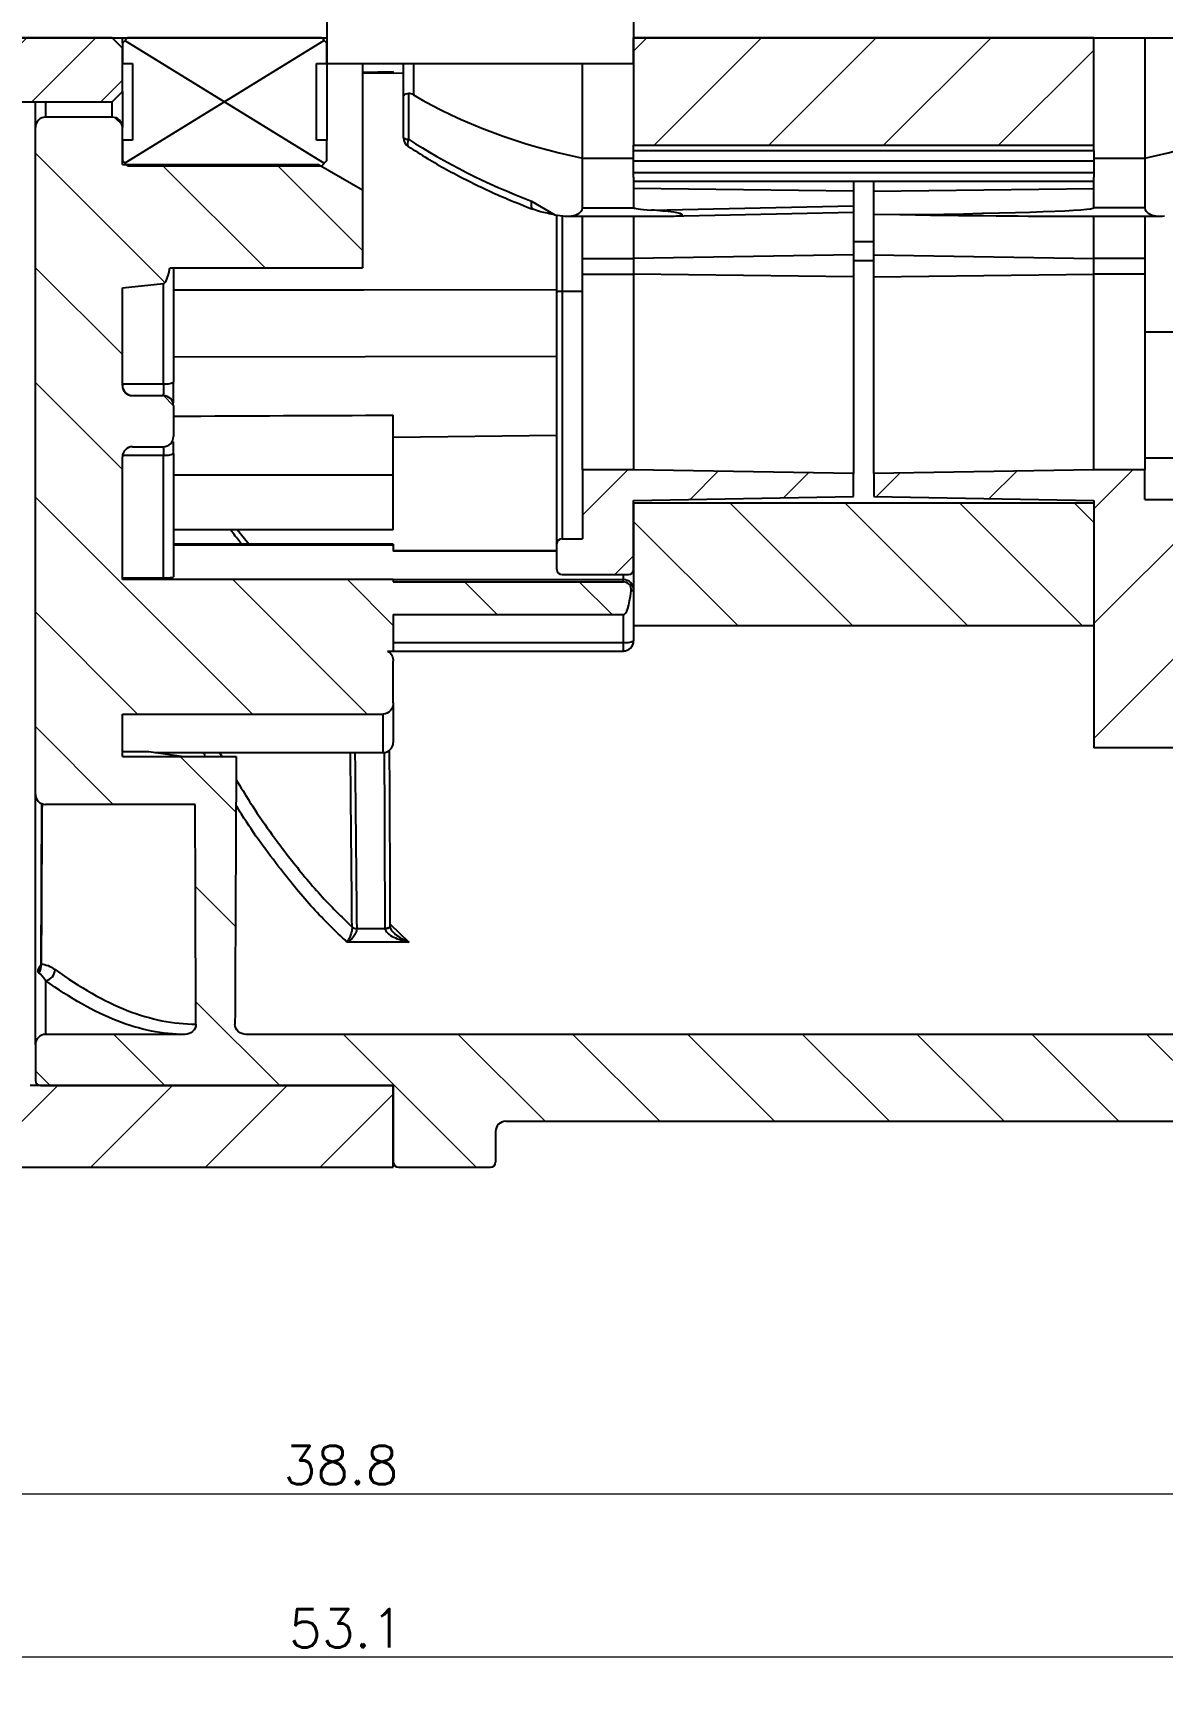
# Model space of a CAD drawing. Header units: millimetres. Extents: x 2517 to 6633, y 792 to 3241.
# Drawn here: x 3197.57 to 3219.65, y 1623.05 to 1655.21 of the extents above; entities that cross this region are included whole.
import ezdxf

# ---------------------------------------------------------------- set-up
doc = ezdxf.new("R2010")
doc.units = ezdxf.units.MM
for name, color, linetype, lineweight in [('填充', 3, 'Continuous', 9), ('实线', 7, 'Continuous', 25), ('尺寸标注', 2, 'Continuous', 9)]:
    doc.layers.add(name, color=color, linetype=linetype, lineweight=lineweight)
doc.styles.add('st', font='txt.shx')
doc.dimstyles.new('st0.3', dxfattribs={"dimscale": 0.3, "dimtxt": 2.5, "dimasz": 2.5, "dimexe": 1.25, "dimexo": 0, "dimtad": 1, "dimtoh": 1, "dimdec": 3, "dimdsep": 46, "dimtxsty": 'st', "dimcen": 0, "dimclrd": 256, "dimclre": 256, "dimclrt": 256, "dimadec": 4, "dimazin": 2, "dimtfac": 1, "dimtdec": 3, "dimtmove": 0, "dimatfit": 1, "dimfxl": 1, "dimlwd": -1, "dimlwe": -1, "dimarcsym": 0})
pattern_1 = [(135, (124.4855, 11.3569), (-1.122532, -1.122532), [])]
pattern_2 = [(45, (124.4855, 11.3569), (-1.122532, 1.122532), [])]

# ---------------------------------------------------------------- blocks, each defined once
blk = doc.blocks.new('*D409')
at = {"layer": 'Defpoints', "color": 0, "ltscale": 0.1, "transparency": 16777216}
for p in [(3182.817, 1644.163), (3221.617, 1634.113), (3221.617, 1626.623)]:
    blk.add_point(p, dxfattribs=at)
at = {"layer": '尺寸标注', "ltscale": 0.1, "transparency": 16777216}
for p, q in [((3182.817, 1644.163), (3182.817, 1626.248)), ((3221.617, 1634.113), (3221.617, 1626.248)), ((3183.567, 1626.623), (3220.867, 1626.623))]:
    blk.add_line(p, q, dxfattribs=at)
for points in [[(3183.567, 1626.748), (3183.567, 1626.498), (3182.817, 1626.623)], [(3220.867, 1626.748), (3220.867, 1626.498), (3221.617, 1626.623)]]:
    blk.add_solid(points, dxfattribs=at)
at = {"layer": '尺寸标注', "ltscale": 0.1, "transparency": 16777216, "insert": (3203.593, 1627.186), "char_height": 0.75, "attachment_point": 5, "style": 'st'}
blk.add_mtext('38.8', dxfattribs=at)
blk = doc.blocks.new('*D410')
at = {"layer": 'Defpoints', "color": 0, "ltscale": 0.1, "transparency": 16777216}
for p in [(3182.817, 1644.163), (3235.917, 1642.747), (3235.917, 1623.429)]:
    blk.add_point(p, dxfattribs=at)
at = {"layer": '尺寸标注', "ltscale": 0.1, "transparency": 16777216}
for p, q in [((3182.817, 1644.163), (3182.817, 1623.054)), ((3235.917, 1642.747), (3235.917, 1623.054)), ((3183.567, 1623.429), (3235.167, 1623.429))]:
    blk.add_line(p, q, dxfattribs=at)
for points in [[(3183.567, 1623.554), (3183.567, 1623.304), (3182.817, 1623.429)], [(3235.167, 1623.554), (3235.167, 1623.304), (3235.917, 1623.429)]]:
    blk.add_solid(points, dxfattribs=at)
at = {"layer": '尺寸标注', "ltscale": 0.1, "transparency": 16777216, "insert": (3203.702, 1623.992), "char_height": 0.75, "attachment_point": 5, "style": 'st'}
blk.add_mtext('53.1', dxfattribs=at)

msp = doc.modelspace()

# ---------------------------------------------------------------- hatches: boundary and pattern name
at = {"layer": '填充'}
h = msp.add_hatch(dxfattribs=at)
h.set_pattern_fill('ANSI31', color=256, scale=0.3, style=0)
h.set_pattern_definition([(45, (124.4855, 11.3569), (-0.6735192, 0.6735192), [])])
h.paths.add_polyline_path([(3199.1173, 1655.1133), (3196.3173, 1655.1133), (3196.3173, 1649.3133), (3197.3173, 1649.3133), (3197.3173, 1653.8633), (3199.1173, 1653.8633), (3199.3173, 1654.0633), (3199.3173, 1654.9133)], flags=0)
h = msp.add_hatch(dxfattribs=at)
h.set_pattern_fill('ANSI31', color=256, scale=0.5, style=0)
h.set_pattern_definition(pattern_2)
h.paths.add_polyline_path([(3218.3173, 1653.0133), (3218.3173, 1655.1133), (3209.3173, 1655.1133), (3209.3173, 1653.0133)], flags=0)
h = msp.add_hatch(dxfattribs=at)
h.set_pattern_fill('ANSI31', color=256, scale=0.5, angle=90, style=0)
h.set_pattern_definition(pattern_1)
edge = h.paths.add_edge_path(flags=0)
edge.add_line((3200.7395, 1640.1133), (3200.7574, 1635.8142))
edge.add_spline(control_points=[(3200.7574, 1635.8142), (3200.7575, 1635.793), (3200.7538, 1635.7715), (3200.7468, 1635.7514), (3200.7398, 1635.7314), (3200.7292, 1635.7124), (3200.7162, 1635.6957), (3200.7027, 1635.6785), (3200.6862, 1635.6633), (3200.6681, 1635.6512), (3200.6488, 1635.6382), (3200.627, 1635.6282), (3200.6046, 1635.6219), (3200.5844, 1635.6162), (3200.5632, 1635.6133), (3200.5422, 1635.6133)], knot_values=[0, 0, 0, 0, 0.0000637, 0.0000637, 0.0000637, 0.0001272, 0.0001272, 0.0001272, 0.0001927, 0.0001927, 0.0001927, 0.0002625, 0.0002625, 0.0002625, 0.0003253, 0.0003253, 0.0003253, 0.0003253], weights=[1, 1, 1, 1, 1, 1, 1, 1, 1, 1, 1, 1, 1, 1, 1, 1], degree=3, periodic=0)
edge.add_line((3200.5422, 1635.6133), (3197.8173, 1635.6133))
edge.add_arc((3197.8173, 1635.4133), 0.2, 90, 180)
edge.add_line((3197.6173, 1635.4133), (3197.6173, 1634.7133))
edge.add_arc((3197.7173, 1634.7133), 0.1, 180, 270)
edge.add_line((3197.7173, 1634.6133), (3204.6173, 1634.6133))
edge.add_line((3204.6173, 1634.6133), (3204.6173, 1633.1133))
edge.add_arc((3204.7173, 1633.1133), 0.1, 180, 270)
edge.add_line((3204.7173, 1633.0133), (3206.5173, 1633.0133))
edge.add_arc((3206.5173, 1633.1133), 0.1, 270, 360)
edge.add_line((3206.6173, 1633.1133), (3206.6173, 1633.7133))
edge.add_arc((3206.8173, 1633.7133), 0.2, 90, 180, ccw=False)
edge.add_line((3206.8173, 1633.9133), (3221.4173, 1633.9133))
edge.add_arc((3221.4173, 1634.1133), 0.2, 270, 360)
edge.add_line((3221.6173, 1634.1133), (3221.6173, 1635.5133))
edge.add_arc((3221.5173, 1635.5133), 0.1, 360, 450)
edge.add_line((3221.5173, 1635.6133), (3201.7353, 1635.6133))
edge.add_spline(control_points=[(3201.7353, 1635.6133), (3201.7098, 1635.6133), (3201.684, 1635.6176), (3201.6599, 1635.626), (3201.6358, 1635.6344), (3201.6128, 1635.6472), (3201.593, 1635.6633), (3201.574, 1635.6789), (3201.5575, 1635.6982), (3201.5453, 1635.7195), (3201.534, 1635.7393), (3201.5261, 1635.7614), (3201.5225, 1635.784), (3201.5209, 1635.794), (3201.5201, 1635.8041), (3201.5201, 1635.8143)], knot_values=[0, 0, 0, 0, 0.0000765, 0.0000765, 0.0000765, 0.0001532, 0.0001532, 0.0001532, 0.0002269, 0.0002269, 0.0002269, 0.0002953, 0.0002953, 0.0002953, 0.0003253, 0.0003253, 0.0003253, 0.0003253], weights=[1, 1, 1, 1, 1, 1, 1, 1, 1, 1, 1, 1, 1, 1, 1, 1], degree=3, periodic=0)
edge.add_spline(control_points=[(3201.5201, 1635.8143), (3201.5256, 1637.0606), (3201.5313, 1638.3069), (3201.5373, 1639.5532), (3201.5397, 1640.0519), (3201.5421, 1640.5505), (3201.5447, 1641.0492)], knot_values=[0.0001809, 0.0001809, 0.0001809, 0.0001809, 0.0039199, 0.0039199, 0.0039199, 0.0054159, 0.0054159, 0.0054159, 0.0054159], weights=[1, 1, 1, 1, 1, 1, 1], degree=3, periodic=0)
edge.add_line((3201.5447, 1641.0492), (3199.3173, 1641.0492))
edge.add_line((3199.3173, 1641.0492), (3199.3173, 1641.8832))
edge.add_line((3199.3173, 1641.8832), (3204.4173, 1641.8832))
edge.add_spline(control_points=[(3204.4173, 1641.8832), (3204.4236, 1641.8832), (3204.43, 1641.8835), (3204.4363, 1641.8842), (3204.4582, 1641.8864), (3204.4799, 1641.8928), (3204.4996, 1641.9024), (3204.5193, 1641.912), (3204.5376, 1641.9252), (3204.5531, 1641.9407), (3204.5661, 1641.9538), (3204.5774, 1641.9686), (3204.5866, 1641.9845), (3204.5998, 1642.0073), (3204.609, 1642.0328), (3204.6137, 1642.0588), (3204.6161, 1642.0723), (3204.6173, 1642.0861), (3204.6173, 1642.0999)], knot_values=[0.0011608, 0.0011608, 0.0011608, 0.0011608, 0.0011798, 0.0011798, 0.0011798, 0.0012461, 0.0012461, 0.0012461, 0.0013123, 0.0013123, 0.0013123, 0.0013675, 0.0013675, 0.0013675, 0.001447, 0.001447, 0.001447, 0.0014885, 0.0014885, 0.0014885, 0.0014885], weights=[1, 1, 1, 1, 1, 1, 1, 1, 1, 1, 1, 1, 1, 1, 1, 1, 1, 1, 1], degree=3, periodic=0)
edge.add_line((3204.6173, 1642.0999), (3204.6173, 1642.9161))
edge.add_spline(control_points=[(3204.6173, 1642.9161), (3204.6173, 1642.9228), (3204.617, 1642.9295), (3204.6164, 1642.9362), (3204.6144, 1642.9609), (3204.6083, 1642.9857), (3204.5987, 1643.0085), (3204.5898, 1643.0295), (3204.5776, 1643.0494), (3204.5628, 1643.0667), (3204.549, 1643.0828), (3204.5326, 1643.0969), (3204.5146, 1643.108), (3204.5116, 1643.1098), (3204.5085, 1643.1116), (3204.5053, 1643.1133)], knot_values=[0.0001959, 0.0001959, 0.0001959, 0.0001959, 0.000216, 0.000216, 0.000216, 0.0002908, 0.0002908, 0.0002908, 0.0003595, 0.0003595, 0.0003595, 0.0004231, 0.0004231, 0.0004231, 0.0004338, 0.0004338, 0.0004338, 0.0004338], weights=[1, 1, 1, 1, 1, 1, 1, 1, 1, 1, 1, 1, 1, 1, 1, 1], degree=3, periodic=0)
edge.add_line((3204.5053, 1643.1133), (3204.6173, 1643.1133))
edge.add_line((3204.6173, 1643.1133), (3204.6173, 1643.8284))
edge.add_line((3204.6173, 1643.8284), (3209.1173, 1643.8284))
edge.add_ellipse((3209.1173, 1645.1069), major_axis=(0, 1.2785), ratio=0.1564345, start_angle=180, end_angle=230.52239)
edge.add_arc((3209.1173, 1644.314), 0.1557, 352.65778, 450)
edge.add_line((3209.1173, 1644.4696), (3204.6173, 1644.4696))
edge.add_line((3204.6173, 1644.4696), (3204.6173, 1644.5133))
edge.add_line((3204.6173, 1644.5133), (3199.3173, 1644.5133))
edge.add_line((3199.3173, 1644.5133), (3199.3173, 1646.9133))
edge.add_arc((3199.5173, 1646.9133), 0.2, 90, 180, ccw=False)
edge.add_line((3199.5173, 1647.1133), (3200.1173, 1647.1133))
edge.add_arc((3200.1173, 1647.3133), 0.2, 270, 360)
edge.add_line((3200.3173, 1647.3133), (3200.3173, 1647.9133))
edge.add_arc((3200.1173, 1647.9133), 0.2, 360, 450)
edge.add_line((3200.1173, 1648.1133), (3199.5173, 1648.1133))
edge.add_arc((3199.5173, 1648.3133), 0.2, 180, 270, ccw=False)
edge.add_line((3199.3173, 1648.3133), (3199.3173, 1650.2209))
edge.add_line((3199.3173, 1650.2209), (3200.1208, 1650.3105))
edge.add_ellipse((3200.1173, 1651.5888), major_axis=(0, -1.2785), ratio=0.1564345, start_angle=1, end_angle=40.27003)
edge.add_line((3200.2466, 1650.6133), (3204.0173, 1650.6133))
edge.add_line((3204.0173, 1650.6133), (3204.0173, 1652.1383))
edge.add_line((3204.0173, 1652.1383), (3203.1513, 1652.6383))
edge.add_line((3203.1513, 1652.6383), (3199.3173, 1652.6383))
edge.add_line((3199.3173, 1652.6383), (3199.3173, 1653.3633))
edge.add_arc((3199.1173, 1653.3633), 0.2, 360, 450)
edge.add_line((3199.1173, 1653.5633), (3197.8173, 1653.5633))
edge.add_arc((3197.8173, 1653.3633), 0.2, 90, 180)
edge.add_line((3197.6173, 1653.3633), (3197.6173, 1640.3133))
edge.add_arc((3197.8173, 1640.3133), 0.2, 180, 270)
edge.add_line((3197.8173, 1640.1133), (3200.7395, 1640.1133))
h = msp.add_hatch(dxfattribs=at)
h.set_pattern_fill('ANSI31', color=256, scale=0.5, style=0)
h.set_pattern_definition(pattern_2)
edge = h.paths.add_edge_path(flags=0)
edge.add_arc((3190.9173, 1634.5133), 1.5, 180, 270)
edge.add_line((3190.9173, 1633.0133), (3204.6173, 1633.0133))
edge.add_line((3204.6173, 1633.0133), (3204.6173, 1634.6133))
edge.add_line((3204.6173, 1634.6133), (3197.5173, 1634.6133))
edge.add_line((3197.5173, 1634.6133), (3197.5173, 1635.0133))
edge.add_line((3197.5173, 1635.0133), (3190.8173, 1635.0133))
edge.add_arc((3190.8173, 1635.2133), 0.2, 180, 270, ccw=False)
edge.add_line((3190.6173, 1635.2133), (3190.6173, 1639.0133))
edge.add_arc((3190.4173, 1639.0133), 0.2, 360, 450)
edge.add_line((3190.4173, 1639.2133), (3188.2851, 1639.2133))
edge.add_arc((3188.2851, 1639.4133), 0.2, 190, 270, ccw=False)
edge.add_line((3188.0881, 1639.3786), (3187.4278, 1643.1238))
edge.add_arc((3185.9506, 1642.8633), 1.5, 370, 450)
edge.add_line((3185.9506, 1644.3633), (3184.2173, 1644.3633))
edge.add_arc((3184.2173, 1644.5633), 0.2, 180, 270, ccw=False)
edge.add_line((3184.0173, 1644.5633), (3184.0173, 1647.2133))
edge.add_line((3184.0173, 1647.2133), (3186.2173, 1647.2133))
edge.add_line((3186.2173, 1647.2133), (3186.2173, 1647.9133))
edge.add_line((3186.2173, 1647.9133), (3183.0173, 1647.9133))
edge.add_arc((3183.0173, 1647.7133), 0.2, 90, 180)
edge.add_line((3182.8173, 1647.7133), (3182.8173, 1644.1633))
edge.add_arc((3183.8173, 1644.1633), 1, 180, 270)
edge.add_line((3183.8173, 1643.1633), (3185.3632, 1643.1633))
edge.add_arc((3185.3632, 1642.1633), 1, 370, 450, ccw=False)
edge.add_line((3186.348, 1642.337), (3186.9647, 1638.8397))
edge.add_arc((3187.9495, 1639.0133), 1, 190, 270)
edge.add_line((3187.9495, 1638.0133), (3188.4173, 1638.0133))
edge.add_arc((3188.4173, 1637.0133), 1, 360, 450, ccw=False)
edge.add_line((3189.4173, 1637.0133), (3189.4173, 1634.5133))
h = msp.add_hatch(dxfattribs=at)
h.set_pattern_fill('ANSI31', color=256, scale=0.4, style=0)
h.set_pattern_definition([(45, (124.4855, 11.3569), (-0.8980256, 0.8980256), [])])
edge = h.paths.add_edge_path(flags=0)
edge.add_line((3213.6173, 1646.5883), (3209.3173, 1646.6633))
edge.add_line((3209.3173, 1646.6633), (3208.3173, 1646.6633))
edge.add_line((3208.3173, 1646.6633), (3208.3173, 1645.3133))
edge.add_line((3208.3173, 1645.3133), (3207.9173, 1645.3133))
edge.add_arc((3207.9173, 1645.2133), 0.1, 90, 180)
edge.add_line((3207.8173, 1645.2133), (3207.8173, 1644.7133))
edge.add_arc((3207.9173, 1644.7133), 0.1, 180, 270)
edge.add_line((3207.9173, 1644.6133), (3209.2173, 1644.6133))
edge.add_arc((3209.2173, 1644.7133), 0.1, 270, 360)
edge.add_line((3209.3173, 1644.7133), (3209.3173, 1646.0633))
edge.add_line((3209.3173, 1646.0633), (3213.6173, 1646.1384))
edge.add_line((3213.6173, 1646.1384), (3213.6173, 1646.5883))
h = msp.add_hatch(dxfattribs=at)
h.set_pattern_fill('ANSI31', color=256, scale=0.5, style=0)
h.set_pattern_definition(pattern_2)
h.paths.add_polyline_path([(3214.0173, 1646.5883), (3214.0173, 1646.1384), (3218.3173, 1646.0633), (3218.3173, 1641.2238), (3228.9173, 1641.2238), (3228.9173, 1642.8695), (3220.9173, 1642.8695), (3220.9173, 1644.8687), (3228.6295, 1644.8687), (3228.4395, 1646.0837), (3219.3173, 1646.0837), (3219.3173, 1646.6633), (3218.3173, 1646.6633)], flags=0)
h = msp.add_hatch(dxfattribs=at)
h.set_pattern_fill('ANSI31', color=256, scale=0.5, angle=90, style=0)
h.set_pattern_definition(pattern_1)
h.paths.add_polyline_path([(3209.3173, 1646.0133), (3209.3173, 1643.6133), (3218.3173, 1643.6133), (3218.3173, 1646.0133)], flags=0)

# ---------------------------------------------------------------- linework, layer by layer
at = {"layer": '实线'}
for p, q in [((3203.3173, 1656.6133), (3203.3173, 1654.6133)), ((3209.3173, 1656.6133), (3209.3173, 1653.0133)), ((3195.4173, 1655.1133), (3203.3173, 1655.1133)), ((3199.1173, 1655.1133), (3196.3173, 1655.1133)), ((3199.1173, 1655.1133), (3199.3173, 1654.9133)), ((3199.3173, 1655.0133), (3199.4173, 1655.1133)), ((3199.3173, 1655.0133), (3199.3173, 1655.1133)), ((3199.3173, 1655.0133), (3199.3173, 1654.6133)), ((3199.3173, 1654.0633), (3199.3173, 1654.9133)), ((3203.2173, 1655.1133), (3199.4173, 1655.1133)), ((3203.2173, 1655.1133), (3203.3173, 1655.0133)), ((3203.3173, 1654.6133), (3203.3173, 1655.0133)), ((3218.3173, 1655.1133), (3209.3173, 1655.1133)), ((3209.3173, 1655.1133), (3228.2173, 1655.1133)), ((3209.3173, 1654.6133), (3209.3173, 1655.1133)), ((3218.3173, 1653.0133), (3218.3173, 1655.1133)), ((3219.3173, 1655.1133), (3219.3173, 1652.761)), ((3199.3173, 1654.6133), (3199.5173, 1654.6133)), ((3199.5173, 1654.6133), (3199.5173, 1653.1133)), ((3203.1173, 1654.6133), (3203.3173, 1654.6133)), ((3203.1173, 1653.1133), (3203.1173, 1654.6133)), ((3203.3173, 1654.6133), (3209.3173, 1654.6133)), ((3203.3173, 1654.6133), (3203.3173, 1653.1133)), ((3204.0173, 1654.6133), (3204.0173, 1652.1383)), ((3204.8173, 1653.981), (3204.8173, 1654.6133)), ((3205.0116, 1654.6133), (3205.0116, 1654.0017)), ((3208.3173, 1652.761), (3208.3173, 1654.6133)), ((3204.0173, 1654.4472), (3204.6173, 1654.4546)), ((3204.6173, 1654.4151), (3204.0173, 1654.4218)), ((3204.6173, 1654.4151), (3204.6173, 1654.4546)), ((3204.8173, 1654.4201), (3204.6173, 1654.4216)), ((3199.3173, 1654.0633), (3199.1173, 1653.8633)), ((3199.3173, 1654.0633), (3199.3173, 1653.3633)), ((3204.8173, 1653.1578), (3204.8173, 1653.981)), ((3204.9173, 1654.0253), (3204.9173, 1653.1307)), ((3197.3173, 1653.8633), (3199.1173, 1653.8633)), ((3197.6173, 1653.3633), (3197.6173, 1653.8633)), ((3197.8173, 1653.8633), (3197.8173, 1653.5633)), ((3199.1173, 1653.5633), (3199.1173, 1653.8633)), ((3197.6173, 1640.3133), (3197.6173, 1653.3633)), ((3199.1173, 1653.5633), (3197.8173, 1653.5633)), ((3199.3173, 1652.6383), (3199.3173, 1653.3633)), ((3199.5173, 1653.1133), (3199.3173, 1653.1133)), ((3199.3173, 1653.1133), (3199.3173, 1652.7133)), ((3203.3173, 1653.1133), (3203.1173, 1653.1133)), ((3203.3173, 1652.7133), (3203.3173, 1653.1133)), ((3209.3173, 1653.0133), (3218.3173, 1653.0133)), ((3209.3173, 1652.9143), (3209.3173, 1653.0133)), ((3218.3173, 1652.9143), (3218.3173, 1653.0133)), ((3199.4173, 1652.6133), (3199.3173, 1652.7133)), ((3203.3173, 1652.7133), (3203.2173, 1652.6133)), ((3208.3173, 1652.761), (3209.3173, 1652.761)), ((3208.3173, 1651.7919), (3208.3173, 1652.761)), ((3209.3173, 1652.9143), (3218.3173, 1652.9143)), ((3209.3173, 1652.7026), (3209.3173, 1652.9143)), ((3218.3173, 1652.7026), (3209.3173, 1652.7026)), ((3209.3173, 1652.4795), (3209.3173, 1652.7026)), ((3218.3173, 1652.9143), (3218.3173, 1652.7026)), ((3218.3173, 1652.761), (3219.3173, 1652.761)), ((3218.3173, 1652.7026), (3218.3173, 1652.4795)), ((3219.3173, 1652.761), (3219.3173, 1651.7919)), ((3199.3173, 1652.6383), (3203.1513, 1652.6383)), ((3199.4173, 1652.6133), (3203.2173, 1652.6133)), ((3203.1513, 1652.6383), (3204.0173, 1652.1383)), ((3209.3173, 1652.4795), (3218.3173, 1652.4795)), ((3209.3173, 1652.3878), (3209.3173, 1652.4795)), ((3209.3173, 1652.3878), (3209.3173, 1652.1684)), ((3218.3173, 1652.4795), (3218.3173, 1652.3878)), ((3218.3173, 1652.1684), (3218.3173, 1652.3878)), ((3204.0173, 1652.1383), (3204.0173, 1650.6133)), ((3209.3173, 1652.3108), (3218.3173, 1652.3108)), ((3209.3173, 1652.1684), (3209.3173, 1651.7919)), ((3213.6173, 1652.1134), (3209.3173, 1652.1684)), ((3213.6173, 1652.3108), (3213.6173, 1652.1134)), ((3213.6173, 1652.1134), (3213.6173, 1651.8311)), ((3214.0173, 1652.1134), (3214.0173, 1652.3108)), ((3214.0173, 1652.1134), (3218.3173, 1652.1684)), ((3214.0173, 1651.6666), (3214.0173, 1652.1134)), ((3218.3173, 1651.7919), (3218.3173, 1652.1684)), ((3207.3198, 1651.9203), (3207.7786, 1651.6535)), ((3208.3173, 1651.7919), (3209.3173, 1651.7919)), ((3209.6641, 1651.7446), (3213.6173, 1651.8311)), ((3209.9979, 1651.6254), (3213.6173, 1651.7046)), ((3213.6173, 1651.8311), (3213.6173, 1651.7046)), ((3213.6173, 1651.7046), (3213.6173, 1650.8679)), ((3219.3173, 1651.7919), (3218.3173, 1651.7919)), ((3207.7786, 1651.6535), (3207.9347, 1651.63)), ((3207.8173, 1650.1503), (3207.8173, 1651.6476)), ((3207.9173, 1651.6326), (3207.9173, 1650.1588)), ((3208.0251, 1651.6232), (3209.6961, 1651.6232)), ((3208.3173, 1650.7978), (3208.3173, 1651.6232)), ((3209.3173, 1651.6232), (3209.3173, 1650.7978)), ((3214.0173, 1651.6666), (3214.5262, 1651.6555)), ((3214.0173, 1650.8679), (3214.0173, 1651.6666)), ((3217.9269, 1651.6232), (3219.6095, 1651.6232)), ((3218.3173, 1650.7978), (3218.3173, 1651.6232)), ((3219.3173, 1651.6232), (3219.3173, 1650.7978)), ((3214.0173, 1651.1258), (3213.6173, 1651.1258)), ((3208.3173, 1650.7978), (3209.3173, 1650.7978)), ((3208.3173, 1650.488), (3208.3173, 1650.7978)), ((3213.6173, 1650.8679), (3209.3173, 1650.7978)), ((3209.3173, 1650.7978), (3209.3173, 1650.488)), ((3213.6173, 1650.8679), (3213.6173, 1650.4418)), ((3214.0173, 1650.7542), (3213.6173, 1650.7542)), ((3214.0173, 1650.8679), (3218.3173, 1650.7978)), ((3214.0173, 1650.4418), (3214.0173, 1650.8679)), ((3219.3173, 1650.7978), (3218.3173, 1650.7978)), ((3218.3173, 1650.488), (3218.3173, 1650.7978)), ((3219.3173, 1650.7978), (3219.3173, 1650.488)), ((3200.2466, 1650.6133), (3204.0173, 1650.6133)), ((3200.3173, 1650.6133), (3200.3173, 1648.3767)), ((3208.3173, 1650.488), (3209.3173, 1650.488)), ((3208.3173, 1646.6633), (3208.3173, 1650.488)), ((3209.3173, 1650.488), (3209.3173, 1646.6633)), ((3213.6173, 1650.4418), (3209.3173, 1650.488)), ((3213.6173, 1650.4418), (3213.6173, 1646.5883)), ((3214.0173, 1650.4418), (3218.3173, 1650.488)), ((3214.0173, 1646.5883), (3214.0173, 1650.4418)), ((3218.3173, 1646.6633), (3218.3173, 1650.488)), ((3219.3173, 1650.488), (3218.3173, 1650.488)), ((3219.3173, 1650.488), (3219.3173, 1646.6633)), ((3199.3173, 1650.2209), (3200.1208, 1650.3105)), ((3199.3173, 1648.3133), (3199.3173, 1650.2209)), ((3200.1208, 1648.3454), (3200.1208, 1650.3105)), ((3207.8173, 1645.2133), (3207.8173, 1650.1503)), ((3207.9173, 1650.1588), (3207.9173, 1645.3133)), ((3207.9173, 1650.1588), (3208.3173, 1650.1588)), ((3220.3173, 1649.3543), (3219.3173, 1649.3543)), ((3207.8173, 1648.8784), (3200.3173, 1648.8688)), ((3199.5173, 1648.114), (3199.5173, 1648.1133)), ((3199.5173, 1648.1133), (3200.1173, 1648.1133)), ((3200.1173, 1648.1133), (3200.1173, 1648.1141)), ((3200.3173, 1647.9141), (3200.3173, 1647.9133)), ((3200.3173, 1647.9133), (3200.3173, 1647.3133)), ((3204.6173, 1646.559), (3204.6173, 1647.732)), ((3207.8173, 1647.3355), (3204.6173, 1647.2962)), ((3199.3173, 1644.5133), (3199.3173, 1646.9133)), ((3199.5173, 1647.1133), (3200.1173, 1647.1133)), ((3200.1208, 1644.5478), (3200.1208, 1646.9504)), ((3200.3173, 1646.9817), (3200.3173, 1644.5646)), ((3228.9173, 1646.8889), (3219.3173, 1646.8889)), ((3204.6173, 1646.559), (3200.3173, 1646.559)), ((3204.6173, 1645.4876), (3204.6173, 1646.559)), ((3209.3173, 1646.6633), (3208.3173, 1646.6633)), ((3208.3173, 1646.6633), (3208.3173, 1645.3133)), ((3213.6173, 1646.5883), (3209.3173, 1646.6633)), ((3213.6173, 1646.1384), (3213.6173, 1646.5883)), ((3218.3173, 1646.6633), (3214.0173, 1646.5883)), ((3214.0173, 1646.5883), (3214.0173, 1646.1384)), ((3219.3173, 1646.6633), (3218.3173, 1646.6633)), ((3219.3173, 1646.0837), (3219.3173, 1646.6633)), ((3209.3173, 1646.0633), (3213.6173, 1646.1384)), ((3209.3173, 1644.7133), (3209.3173, 1646.0633)), ((3209.3173, 1646.0133), (3218.3173, 1646.0133)), ((3209.3173, 1646.0133), (3209.3173, 1643.6133)), ((3214.0173, 1646.1384), (3218.3173, 1646.0633)), ((3218.3173, 1646.0633), (3218.3173, 1641.2238)), ((3218.3173, 1646.0133), (3218.3173, 1643.6133)), ((3219.3173, 1646.0837), (3228.4395, 1646.0837)), ((3204.6173, 1645.4876), (3200.3173, 1645.4876)), ((3201.793, 1645.2044), (3201.5622, 1645.4876)), ((3207.9173, 1645.3133), (3208.3173, 1645.3133)), ((3204.6173, 1645.2044), (3200.3173, 1645.2044)), ((3204.6173, 1645.1877), (3200.3173, 1645.1877)), ((3204.6173, 1645.2044), (3204.6173, 1645.1877)), ((3204.6173, 1645.1877), (3204.6173, 1645.068)), ((3207.8173, 1645.0771), (3204.6173, 1645.0771)), ((3207.8173, 1645.068), (3204.6173, 1645.068)), ((3207.8173, 1644.7133), (3207.8173, 1645.2133)), ((3204.6173, 1644.5133), (3199.3173, 1644.5133)), ((3204.6173, 1644.5139), (3209.1173, 1644.5139)), ((3204.6173, 1644.5139), (3204.6173, 1644.5133)), ((3204.6173, 1644.5133), (3204.6173, 1644.4696)), ((3204.6173, 1644.4696), (3209.1173, 1644.4696)), ((3207.9173, 1644.6133), (3209.2173, 1644.6133)), ((3209.1173, 1644.5139), (3209.1173, 1644.6133)), ((3209.1173, 1644.4696), (3209.1173, 1644.5139)), ((3204.6173, 1643.8284), (3209.1173, 1643.8284)), ((3204.6173, 1643.8284), (3204.6173, 1643.1133)), ((3209.1173, 1643.2851), (3209.1173, 1643.8284)), ((3209.3173, 1643.6133), (3218.3173, 1643.6133)), ((3209.3173, 1643.6133), (3209.3173, 1643.3163)), ((3204.5053, 1643.1133), (3204.6173, 1643.1133)), ((3204.6173, 1643.2851), (3209.1173, 1643.2851)), ((3204.6173, 1643.1163), (3209.1173, 1643.1163)), ((3209.1173, 1643.1163), (3209.1173, 1643.2851)), ((3209.1173, 1643.1164), (3209.1173, 1643.1163)), ((3204.6173, 1642.0999), (3204.6173, 1642.9161)), ((3204.6173, 1642.0999), (3204.6173, 1641.3285)), ((3199.3173, 1641.8832), (3204.4173, 1641.8832)), ((3199.3173, 1641.0492), (3199.3173, 1641.8832)), ((3204.4173, 1641.1285), (3204.4173, 1641.8832)), ((3199.8378, 1641.1457), (3199.3173, 1641.1457)), ((3200.4765, 1641.0492), (3199.8378, 1641.1457)), ((3199.952, 1641.1285), (3204.4173, 1641.1285)), ((3201.2148, 1641.1285), (3201.2638, 1641.0492)), ((3228.9173, 1641.2238), (3218.3173, 1641.2238)), ((3199.3173, 1641.0492), (3201.5447, 1641.0492)), ((3197.6173, 1635.4133), (3197.6173, 1640.3133)), ((3197.7339, 1640.1328), (3197.7222, 1636.9731)), ((3200.7395, 1640.1133), (3197.8173, 1640.1133)), ((3203.9013, 1637.687), (3204.4573, 1637.687)), ((3204.557, 1637.7706), (3204.9234, 1637.4213)), ((3204.9234, 1637.4213), (3203.7073, 1637.4213)), ((3197.8173, 1636.6665), (3197.8173, 1635.6133)), ((3200.5422, 1635.6133), (3197.8173, 1635.6133)), ((3221.5173, 1635.6133), (3201.7353, 1635.6133)), ((3197.6173, 1635.4133), (3197.6173, 1634.7133)), ((3204.6173, 1634.6133), (3197.5173, 1634.6133)), ((3197.7173, 1634.6133), (3204.6173, 1634.6133)), ((3204.6173, 1633.0133), (3204.6173, 1634.6133)), ((3204.6173, 1634.6133), (3204.6173, 1633.1133)), ((3206.6173, 1633.7133), (3206.6173, 1633.1133)), ((3206.8173, 1633.9133), (3221.4173, 1633.9133)), ((3190.9173, 1633.0133), (3204.6173, 1633.0133)), ((3204.7173, 1633.0133), (3206.5173, 1633.0133))]:
    msp.add_line(p, q, dxfattribs=at)
at = {"layer": '实线', "color": 3, "ltscale": 0.1}
for p, q in [((3199.3673, 1655.0633), (3203.2673, 1652.6633)), ((3203.2673, 1655.0633), (3199.3673, 1652.6633))]:
    msp.add_line(p, q, dxfattribs=at)
at = {"layer": '实线', "flags": 128}
for points in [[(3204.9173, 1653.1307), (3204.9009, 1653.0877), (3204.8924, 1653.0494), (3204.8924, 1653.0185), (3204.9008, 1652.997), (3204.908, 1652.9903)], [(3207.3198, 1651.9203), (3207.3142, 1651.891), (3207.3112, 1651.8631), (3207.311, 1651.8373), (3207.3136, 1651.8144), (3207.3188, 1651.7947), (3207.3265, 1651.7789), (3207.3367, 1651.7674), (3207.3489, 1651.7604)], [(3207.8173, 1650.1815), (3204.0382, 1650.1798), (3200.3173, 1650.1785)], [(3209.2717, 1644.2941), (3209.282, 1644.2962), (3209.2912, 1644.2985), (3209.299, 1644.3009), (3209.3055, 1644.3034), (3209.3106, 1644.306), (3209.3143, 1644.3086), (3209.3165, 1644.3113), (3209.3173, 1644.314)], [(3200.7574, 1635.8142), (3200.7466, 1638.4056), (3200.7395, 1640.1133)], [(3204.5573, 1637.7287), (3204.557, 1637.7256), (3204.5521, 1637.7155), (3204.5413, 1637.7062), (3204.5253, 1637.6982), (3204.5051, 1637.6921), (3204.4819, 1637.6883), (3204.4573, 1637.687)], [(3204.5573, 1637.7284), (3204.557, 1637.7253), (3204.5562, 1637.7225)]]:
    msp.add_lwpolyline(points, dxfattribs=at)
at = {"layer": '实线'}
for centre, radius, start, end in [((3197.8173, 1653.3633), 0.2, 90, 180), ((3199.1173, 1653.3633), 0.2, 0, 90), ((3205.0173, 1653.1578), 0.2, 180, 236.88046), ((3204.9028, 1653.2755), 0.1455, 233.98046, 275.69882), ((3199.5173, 1648.3133), 0.2, 180, 270), ((3200.1681, 1648.6812), 0.3391, 261.98295, 296.107), ((3200.1173, 1647.9141), 0.2, 0.00288, 90.00232), ((3200.1173, 1647.9133), 0.2, 0, 90), ((3200.1173, 1647.3133), 0.2, 270, 0), ((3199.5173, 1646.9133), 0.2, 90, 180), ((3200.1681, 1647.2862), 0.3391, 261.98295, 296.107), ((3207.9173, 1645.2133), 0.1, 90, 180), ((3207.9173, 1644.7133), 0.1, 180, 270), ((3209.2173, 1644.7133), 0.1, 270, 0), ((3209.1173, 1644.314), 0.2, 0.00125, 90.00169), ((3209.1173, 1644.314), 0.1557, 352.65778, 90), ((3209.1661, 1643.6281), 0.3465, 261.90799, 295.87397), ((3209.1173, 1643.3164), 0.2, 269.99328, 359.99391), ((3204.4173, 1641.3285), 0.2, 270, 0), ((3197.8173, 1640.3133), 0.2, 180, 270), ((3203.8901, 1637.8325), 0.1446, 236.3762, 274.43581), ((3203.8909, 1637.8317), 0.1451, 236.15344, 274.11901), ((3204.4748, 1637.7932), 0.1079, 260.66698, 319.03081), ((3197.5249, 1636.9526), 0.208, 319.3067, 8.72861), ((3197.7802, 1636.8835), 0.2201, 279.70177, 359.64717), ((3197.8173, 1635.4133), 0.2, 90, 180), ((3197.7173, 1634.7133), 0.1, 180, 270), ((3206.8173, 1633.7133), 0.2, 90, 180), ((3204.7173, 1633.1133), 0.1, 180, 270), ((3206.5173, 1633.1133), 0.1, 270, 0)]:
    msp.add_arc(centre, radius, start, end, dxfattribs=at)
for centre, major_axis, ratio, start_param, end_param in [((3209.7795, 1656.6455), (-7.1822, 0.9547), 0.562787, 0.9219706, 1.4410191), ((3217.8551, 1656.6455), (-7.1822, -0.9547), 0.562787, 1.7005735, 2.219622), ((3211.9056, 1656.4535), (-9.8728, 1.3003), 0.5572934, 0.860322, 1.1624116), ((3207.9709, 1651.8232), (-0.3454, 0.046), 0.5634697, 1.5409214, 3.2164374), ((3220.7753, 1651.8232), (-11.458, -0.0313), 0.01724, 6.2831382, 6.5297975), ((3206.8593, 1651.8232), (-11.458, 0.0313), 0.01724, 2.3038817, 3.1416397), ((3219.6637, 1651.8232), (-0.3454, -0.046), 0.5634697, 6.2083405, 7.8838566), ((3206.8593, 1651.8232), (-11.458, 0.1932), 0.0045164, 2.3039108, 2.8798694), ((3200.1173, 1651.5888), (0, -1.2785), 0.1564345, 0.0174533, 0.7028446), ((3268.0635, 1656.6446), (-475.5067, -1.2988), 0.01724, 1.4256662, 1.4273736), ((3268.067, 1656.6133), (-475.5067, -1.3301), 0.0176555, 1.4260815, 1.4273565), ((3551.764, 1655.1516), (-985.4624, -6.6837), 0.0054917, 1.2060995, 1.2107659), ((3268.0635, 1656.6446), (-555.7126, -1.5179), 0.01724, 1.4467257, 1.4481802), ((3256.6072, 1656.6133), (-693.2085, -1.8934), 0.01724, 1.4880102, 1.4891733), ((3209.1173, 1645.1069), (0, 1.2785), 0.1564345, 3.1415927, 4.0233747)]:
    msp.add_ellipse(centre, major_axis=major_axis, ratio=ratio, start_param=start_param, end_param=end_param, dxfattribs=at)
for points, knots in [([(3204.9173, 1654.0253), (3204.8987, 1654.0218), (3204.8616, 1654.0149), (3204.8269, 1653.9993), (3204.8174, 1653.9875), (3204.8173, 1653.9813), (3204.8173, 1653.981)], [0, 0, 0, 0, 0.3174508, 0.6341671, 0.9847526, 1, 1, 1, 1]), ([(3205.0116, 1654.0017), (3204.995, 1654.0104), (3204.9645, 1654.0265), (3204.9321, 1654.0257), (3204.9173, 1654.0253)], [0, 0, 0, 0, 0.543641, 1, 1, 1, 1]), ([(3204.908, 1652.9903), (3205.0327, 1652.9112), (3205.4014, 1652.677), (3206.0495, 1652.3252), (3206.7414, 1652.0015), (3207.1837, 1651.8259), (3207.3479, 1651.7608)], [0, 0, 0, 0, 0.1593815, 0.4715379, 0.803789, 1, 1, 1, 1]), ([(3207.7786, 1651.6535), (3207.6783, 1651.6723), (3207.5154, 1651.7029), (3207.3951, 1651.7444), (3207.3489, 1651.7604)], [0, 0, 0, 0, 0.6154014, 1, 1, 1, 1]), ([(3209.6641, 1651.6232), (3209.7638, 1651.6233), (3209.9287, 1651.6235), (3210.1085, 1651.6275), (3210.1959, 1651.6348), (3210.2274, 1651.639), (3210.2463, 1651.643), (3210.2583, 1651.6474), (3210.2637, 1651.6507), (3210.2659, 1651.6543), (3210.2656, 1651.6577), (3210.2623, 1651.6617), (3210.251, 1651.6689), (3210.1986, 1651.6866), (3210.0005, 1651.7197), (3209.8104, 1651.7338), (3209.6641, 1651.7446)], [0, 0, 0, 0, 0.2402461, 0.3974823, 0.435517, 0.4573922, 0.4780245, 0.4860057, 0.4940552, 0.4985895, 0.5031466, 0.5083707, 0.5169156, 0.5417751, 0.64742, 1, 1, 1, 1]), ([(3207.8173, 1650.1503), (3207.8173, 1650.1504), (3207.8174, 1650.1513), (3207.8216, 1650.1531), (3207.8373, 1650.1555), (3207.8598, 1650.1573), (3207.887, 1650.1585), (3207.9072, 1650.1587), (3207.9173, 1650.1588)], [0, 0, 0, 0, 0.0126097, 0.2438258, 0.4559362, 0.6434894, 0.8215632, 1, 1, 1, 1]), ([(3199.3173, 1648.3187), (3199.3173, 1648.2542), (3199.3493, 1648.1977), (3199.4268, 1648.13), (3199.4723, 1648.1145), (3199.5173, 1648.114)], [0, 0, 0, 0, 0.5, 0.5, 1, 1, 1, 1]), ([(3200.1208, 1648.3454), (3200.1209, 1648.2884), (3200.1206, 1648.2287), (3200.1193, 1648.1417), (3200.1183, 1648.1149), (3200.1173, 1648.1141)], [0, 0, 0, 0, 0.5, 0.5, 1, 1, 1, 1]), ([(3200.3173, 1647.9744), (3200.3173, 1647.986), (3200.3173, 1648.0191), (3200.3173, 1648.1135), (3200.3173, 1648.241), (3200.3173, 1648.3315), (3200.3173, 1648.3767)], [0, 0, 0, 0, 0.153169, 0.435453, 0.717727, 1, 1, 1, 1]), ([(3200.3173, 1646.9817), (3200.3173, 1647.0142), (3200.3173, 1647.0901), (3200.3173, 1647.1711), (3200.3173, 1647.2033), (3200.3173, 1647.2091)], [0, 0, 0, 0, 0.3810504, 0.8878254, 1, 1, 1, 1]), ([(3200.1173, 1647.119), (3200.1181, 1647.1206), (3200.119, 1647.1039), (3200.1202, 1647.0428), (3200.1207, 1646.9984), (3200.1208, 1646.9504)], [0, 0, 0, 0, 0.5, 0.5, 1, 1, 1, 1]), ([(3201.6599, 1645.2044), (3201.6453, 1645.2206), (3201.5691, 1645.3049), (3201.4941, 1645.406), (3201.4334, 1645.4876)], [0, 0, 0, 0, 0.1921186, 1, 1, 1, 1]), ([(3200.1208, 1644.5478), (3200.1731, 1644.5479), (3200.2238, 1644.5495), (3200.2961, 1644.5554), (3200.3173, 1644.5598), (3200.3173, 1644.5646)], [0, 0, 0, 0, 0.5, 0.5, 1, 1, 1, 1]), ([(3204.5053, 1643.1133), (3204.5403, 1643.0945), (3204.569, 1643.0647), (3204.6073, 1642.9955), (3204.6173, 1642.9556), (3204.6173, 1642.9161)], [0, 0, 0, 0, 0.5, 0.5, 1, 1, 1, 1]), ([(3204.6173, 1642.0999), (3204.6173, 1642.0456), (3204.5979, 1641.9907), (3204.5253, 1641.9088), (3204.4717, 1641.8832), (3204.4173, 1641.8832)], [0, 0, 0, 0, 0.5, 0.5, 1, 1, 1, 1]), ([(3200.9391, 1641.0717), (3200.9278, 1641.089), (3200.9161, 1641.1069), (3200.9045, 1641.1278), (3200.9041, 1641.1285)], [0, 0, 0, 0, 0.96985613, 1, 1, 1, 1]), ([(3203.81, 1637.7121), (3203.8021, 1638.5806), (3203.7917, 1639.7195), (3203.7813, 1640.8581), (3203.7789, 1641.1285)], [0, 0, 0, 0, 0.7625848, 1, 1, 1, 1]), ([(3203.8664, 1641.1285), (3203.8693, 1640.8509), (3203.8812, 1639.7042), (3203.8926, 1638.5575), (3203.9013, 1637.6884)], [0, 0, 0, 0, 0.2420385, 1, 1, 1, 1]), ([(3204.4573, 1637.687), (3204.4548, 1638.5767), (3204.4516, 1639.7256), (3204.4465, 1640.8745), (3204.4454, 1641.1337)], [0, 0, 0, 0, 0.7744066, 1, 1, 1, 1]), ([(3204.5572, 1637.7287), (3204.5564, 1638.0401), (3204.5535, 1639.19), (3204.5479, 1640.3398), (3204.5438, 1641.1782)], [0, 0, 0, 0, 0.2708353, 1, 1, 1, 1]), ([(3201.5447, 1641.0492), (3201.5421, 1640.5505), (3201.5397, 1640.0519), (3201.5373, 1639.5532), (3201.5313, 1638.3069), (3201.5256, 1637.0606), (3201.5201, 1635.8143)], [0.0013669277, 0.0013669277, 0.0013669277, 0.0013669277, 0.0028629543, 0.0028629543, 0.0028629543, 0.006601923, 0.006601923, 0.006601923, 0.006601923]), ([(3201.5424, 1640.5982), (3201.6324, 1640.4504), (3201.977, 1639.8842), (3202.5232, 1639.137), (3203.1867, 1638.3244), (3203.602, 1637.9165), (3203.81, 1637.7121)], [0, 0, 0, 0, 0.1240675, 0.4752189, 0.7370723, 1, 1, 1, 1]), ([(3197.7459, 1640.1278), (3197.7436, 1639.752), (3197.7373, 1638.7042), (3197.7332, 1637.6562), (3197.7305, 1636.9842)], [0, 0, 0, 0, 0.35869287, 1, 1, 1, 1]), ([(3203.7073, 1637.4213), (3203.4857, 1637.6347), (3203.0416, 1638.0624), (3202.3596, 1638.9001), (3201.8609, 1639.5755), (3201.5765, 1640.0394), (3201.54, 1640.0989)], [0, 0, 0, 0, 0.2932684, 0.5879066, 0.9470971, 1, 1, 1, 1]), ([(3203.8101, 1637.7112), (3203.8102, 1637.682), (3203.8061, 1637.6494), (3203.793, 1637.5883), (3203.7841, 1637.5595), (3203.7541, 1637.4828), (3203.7305, 1637.4451), (3203.7073, 1637.4213)], [0, 0, 0, 0, 0.25, 0.25, 0.5, 0.5, 1, 1, 1, 1]), ([(3203.9013, 1637.687), (3203.9015, 1637.6578), (3203.8938, 1637.6261), (3203.869, 1637.5682), (3203.8521, 1637.5415), (3203.7954, 1637.4719), (3203.7511, 1637.4397), (3203.7073, 1637.4213)], [0, 0, 0, 0, 0.25, 0.25, 0.5, 0.5, 1, 1, 1, 1]), ([(3204.4573, 1637.6867), (3204.4574, 1637.6642), (3204.4687, 1637.6413), (3204.4982, 1637.6029), (3204.5165, 1637.5863), (3204.5739, 1637.5422), (3204.6164, 1637.5195), (3204.745, 1637.4618), (3204.8338, 1637.437), (3204.9234, 1637.4213)], [0, 0, 0, 0, 0.125, 0.125, 0.25, 0.25, 0.5, 0.5, 1, 1, 1, 1]), ([(3204.6276, 1637.6052), (3204.6237, 1637.6086), (3204.6029, 1637.6264), (3204.5799, 1637.6602), (3204.5624, 1637.6974), (3204.5571, 1637.7205), (3204.5571, 1637.7368), (3204.5594, 1637.7429), (3204.5606, 1637.7463)], [0, 0, 0, 0, 0.0845068, 0.4441074, 0.6136246, 0.7287486, 0.8505089, 1, 1, 1, 1]), ([(3204.629, 1637.6025), (3204.6304, 1637.6009), (3204.665, 1637.5596), (3204.7657, 1637.4948), (3204.8633, 1637.4436), (3204.9225, 1637.4216), (3204.9234, 1637.4213)], [0, 0, 0, 0, 0.01646144, 0.41210417, 0.99142082, 1, 1, 1, 1]), ([(3197.6826, 1636.817), (3197.6782, 1636.8214), (3197.6695, 1636.8301), (3197.6685, 1636.8549), (3197.6775, 1636.8919), (3197.6924, 1636.9306), (3197.7146, 1636.9553), (3197.7205, 1636.9619)], [0, 0, 0, 0, 0.21252316, 0.42060559, 0.62109413, 0.898684, 1, 1, 1, 1]), ([(3197.7216, 1636.9732), (3197.7209, 1636.9622), (3197.7197, 1636.9447), (3197.7159, 1636.9321), (3197.7145, 1636.929), (3197.7149, 1636.9297), (3197.7149, 1636.9298)], [0, 0, 0, 0, 0.46252352, 0.73581754, 0.97166391, 1, 1, 1, 1]), ([(3197.7217, 1636.9731), (3197.7218, 1636.9723), (3197.722, 1636.9702), (3197.7246, 1636.9732), (3197.7281, 1636.9797), (3197.7305, 1636.9842)], [0, 0, 0, 0, 0.18231829, 0.44755973, 1, 1, 1, 1]), ([(3197.7305, 1636.9842), (3197.7741, 1636.9879), (3197.8188, 1636.9772), (3197.909, 1636.941), (3197.9546, 1636.9149), (3198.0003, 1636.8821)], [0, 0, 0, 0, 0.5, 0.5, 1, 1, 1, 1]), ([(3200.5422, 1635.6133), (3200.3239, 1635.6133), (3200.1052, 1635.6353), (3199.6634, 1635.7236), (3199.4396, 1635.7903), (3198.761, 1636.0564), (3198.301, 1636.3203), (3197.8173, 1636.6665)], [0, 0, 0, 0, 0.25, 0.25, 0.5, 0.5, 1, 1, 1, 1]), ([(3198.0003, 1636.8821), (3198.4898, 1636.5311), (3198.9552, 1636.2634), (3199.6419, 1635.9935), (3199.8682, 1635.9259), (3200.3151, 1635.8364), (3200.5364, 1635.8142), (3200.7574, 1635.8142)], [0, 0, 0, 0, 0.5, 0.5, 0.75, 0.75, 1, 1, 1, 1]), ([(3200.7574, 1635.8142), (3200.7576, 1635.7592), (3200.7322, 1635.706), (3200.6516, 1635.6334), (3200.5971, 1635.6133), (3200.5422, 1635.6133)], [0, 0, 0, 0, 0.5, 0.5, 1, 1, 1, 1]), ([(3201.7353, 1635.6133), (3201.6803, 1635.6133), (3201.6263, 1635.6331), (3201.5451, 1635.7062), (3201.5199, 1635.7592), (3201.5201, 1635.8143)], [0, 0, 0, 0, 0.5, 0.5, 1, 1, 1, 1])]:
    msp.add_open_spline(points, degree=3, knots=knots, dxfattribs=at)
for points in [[(3203.8101, 1637.7112), (3203.8101, 1637.7115), (3203.8101, 1637.7118), (3203.81, 1637.7121)], [(3203.9013, 1637.6884), (3203.9013, 1637.6879), (3203.9013, 1637.6875), (3203.9013, 1637.687)], [(3204.4573, 1637.6867), (3204.4573, 1637.6868), (3204.4573, 1637.6869), (3204.4573, 1637.687)], [(3197.8173, 1636.6665), (3197.7725, 1636.7306), (3197.7272, 1636.7868), (3197.6826, 1636.817)]]:
    msp.add_open_spline(points, degree=3, dxfattribs=at)

# ---------------------------------------------------------------- dimensions: what is measured, and where the dimension line sits
at = {"layer": '尺寸标注', "ltscale": 0.1}
for base, p2, picture, middle in [((3221.6173, 1626.623), (3221.6173, 1634.1133), '*D409', (3203.5933, 1626.623)), ((3235.9173, 1623.4292), (3235.9173, 1642.7466), '*D410', (3203.7015, 1623.4292))]:
    dim = msp.add_linear_dim(base=base, p1=(3182.8173, 1644.1633), p2=p2, dimstyle='st0.3', dxfattribs=at)
    dim.commit()
    dim.dimension.update_dxf_attribs({"geometry": picture, "text_midpoint": middle, "dimtype": 160})

doc.saveas('drawing.dxf')
